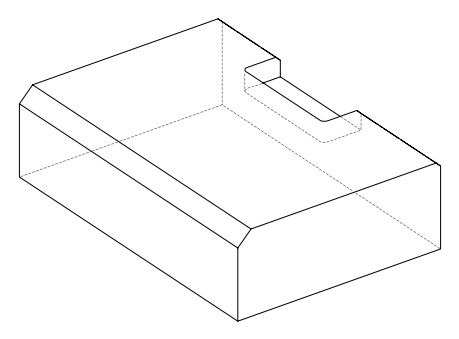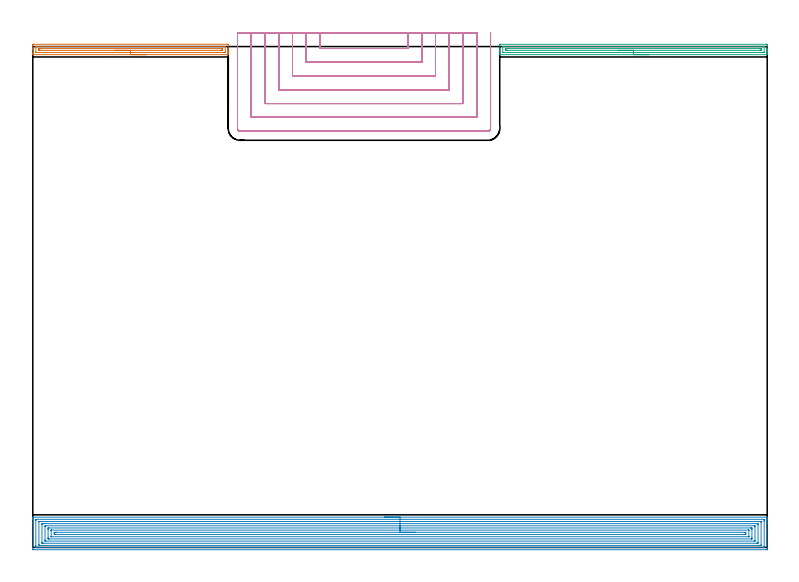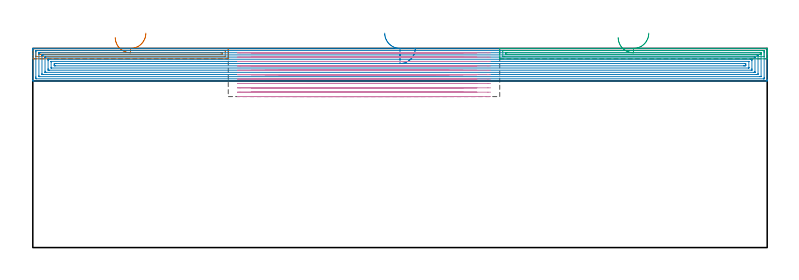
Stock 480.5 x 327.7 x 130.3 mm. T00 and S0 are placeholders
(PLAN: 4 operations, 1 tool changes, 97.8 min)
(1 AREA_MILL | FG_CHAMFER_SURFACE | UGT0205_001 | 3.25 min | 3056 mm3)
(2 AREA_MILL_1 | FG_CHAMFER_SURFACE_1 | UGT0205_001 | 31.07 min | 108997 mm3)
(3 AREA_MILL_2 | FG_CHAMFER_SURFACE_2 | UGT0205_001 | 4.38 min | 4111 mm3)
(4 MILL_SLOT | SLOT_PARTIAL_RECTANGULAR | NXT0201_011 | Follow Part, ap 3, ae 75% | 59.15 min | 342019 mm3)
(TOOL UGT0205_001 | Chamfer Mill 20 x 3 x 45 deg. | D20 FL50 Z2)
(TOOL NXT0201_011 | ENDMILL 12mm [2P460-1200-NA 1630] | D12 FL38 Z6)
(OP 1 AREA_MILL)
G17 G21 G94 G90
T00 M6
G54
G17 G0 G90 X73.95 Y322.4 S1061 M3
G43 Z140.3 H0
G94 G1 X73.912 Z139.428 F250.
X73.798 Z138.563
X73.609 Z137.712
X73.347 Z136.88
X73.013 Z136.074
X72.61 Z135.3
X72.141 Z134.564
X71.61 Z133.872
X71.021 Z133.229
X70.378 Z132.64
X69.686 Z132.108
X68.95 Z131.64
X68.176 Z131.237
X67.37 Z130.903
X66.538 Z130.641
X65.686 Z130.452
X64.822 Z130.338
X63.95 Z130.3
X0.156
X0.01 Y322.402 Z130.288
X0.002 Y322.518 Z130.174
X0. Y322.639 Z130.06
Y323.004 Z129.695
Y323.616 Z129.079
Y325.669 Z127.028
Y326.237 Z126.458
Y326.826 Z125.869
Y328.574 Z124.123
X0.003 Y328.858 Z123.839
X0.01 Y329.193 Z123.504
X0.255 Y329.197 Z123.501
X0.602 Y329.2 Z123.5
X127.298
X127.645 Y329.197 Z123.501
X127.89 Y329.193 Z123.504
X127.9 Y328.858 Z123.839
Y326.237 Z126.458
Y324.795 Z127.902
Y323.616 Z129.079
Y323.004 Z129.695
Y322.639 Z130.06
X127.898 Y322.518 Z130.174
X127.89 Y322.402 Z130.288
X127.744 Y322.4 Z130.3
X63.95
Y323.814 Z128.886
X2.387 Y323.815 Z128.885
X2.182 Y323.816 Z128.884
X2.046 Y323.819 Z128.881
X2.017 Y323.821 Z128.879
X2.01 Y323.835 Z128.865
X2.006 Y323.86 Z128.84
X2.001 Y323.993 Z128.707
X2. Y327.489 Z125.211
X2.002 Y327.615 Z125.085
X2.006 Y327.716 Z124.984
X2.01 Y327.777 Z124.923
X2.043 Y327.779 Z124.921
X2.387 Y327.784 Z124.916
X2.59 Y327.785 Z124.915
X125.513
X125.717 Y327.784 Z124.916
X125.854 Y327.78 Z124.92
X125.883 Y327.779 Z124.921
X125.89 Y327.765 Z124.935
X125.894 Y327.74 Z124.96
X125.899 Y327.607 Z125.093
X125.9 Y324.111 Z128.589
X125.898 Y323.985 Z128.715
X125.894 Y323.884 Z128.816
X125.89 Y323.823 Z128.877
X125.857 Y323.821 Z128.879
X125.513 Y323.816 Z128.884
X125.31 Y323.815 Z128.885
X63.95 Y323.814 Z128.886
Y325.228 Z127.472
X4.308 Y325.229 Z127.471
X4.171 Y325.231 Z127.469
X4.04 Y325.234 Z127.466
X4.01 Y325.242 Z127.458
X4.006 Y325.28 Z127.42
X4.002 Y325.363 Z127.337
X4. Y325.53 Z127.17
X4.003 Y326.237 Z126.463
X4.006 Y326.32 Z126.38
X4.01 Y326.357 Z126.343
X4.04 Y326.366 Z126.334
X4.171 Y326.368 Z126.332
X4.926 Y326.371 Z126.329
X5.063
X123.592
X123.729 Y326.369 Z126.331
X123.865 Y326.365 Z126.335
X123.891 Y326.361 Z126.339
X123.894 Y326.337 Z126.363
X123.898 Y326.293 Z126.407
X123.9 Y326.237 Z126.463
Y326.069 Z126.631
X123.897 Y325.363 Z127.337
X123.894 Y325.28 Z127.42
X123.89 Y325.242 Z127.458
X123.86 Y325.234 Z127.466
X123.729 Y325.232 Z127.468
X122.974 Y325.229 Z127.471
X122.837 Y325.228 Z127.472
X63.95
X63.078 Z127.51
X62.213 Z127.623
X61.362 Z127.812
X60.53 Z128.075
X59.724 Z128.408
X58.95 Z128.811
X58.214 Z129.28
X57.522 Z129.811
X56.879 Z130.4
X56.29 Z131.044
X55.758 Z131.736
X55.29 Z132.472
X54.887 Z133.245
X54.553 Z134.051
X54.291 Z134.883
X54.102 Z135.735
X53.988 Z136.6
X53.95 Z137.472
G0 Z140.3
M5
M2
(OP 2 AREA_MILL_1)
G17 G21 G94 G90
T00 M6
G54
G17 G0 G90 X230.25 Y19.8 S1061 M3
G43 Z140.3 H0
G94 G1 X230.288 Z139.428 F250.
X230.402 Z138.563
X230.591 Z137.712
X230.853 Z136.88
X231.187 Z136.074
X231.59 Z135.3
X232.058 Z134.564
X232.59 Z133.872
X233.179 Z133.229
X233.822 Z132.639
X234.514 Z132.108
X235.25 Z131.64
X236.024 Z131.237
X236.83 Z130.903
X237.662 Z130.641
X238.514 Z130.452
X239.378 Z130.338
X240.25 Z130.3
X480.318
X480.491 Y19.797 Z130.288
X480.493 Y19.783 Z130.274
X480.5 Y19.406 Z129.905
Y19.149 Z129.649
Y18.431 Z128.926
Y17.188 Z127.685
Y15.779 Z126.275
Y-0.752 Z109.745
X480.497 Y-1.015 Z109.483
X480.491 Y-1.492 Z109.006
X480.357 Y-1.495 Z109.003
X479.871 Y-1.5 Z109.
X0.629
X0.222 Y-1.496 Z109.002
X0.01 Y-1.492 Z109.006
X0. Y-1.277 Z109.221
Y16.041 Z126.537
Y18.431 Z128.926
Y19.149 Z129.649
Y19.406 Z129.905
X0.007 Y19.783 Z130.274
X0.009 Y19.797 Z130.288
X0.182 Y19.8 Z130.3
X240.25
Y18.386 Z128.886
X478.129 Y18.385 Z128.885
X478.478 Y18.379 Z128.879
X478.49 Y18.266 Z128.766
X478.497 Y18.022 Z128.522
X478.499 Y17.547 Z128.047
X478.5 Y17.135 Z127.635
X478.499 Y0.753 Z111.253
X478.497 Y0.344 Z110.844
X478.49 Y-0.068 Z110.432
X478.476 Y-0.079 Z110.421
X478.454 Y-0.082 Z110.418
X478.401 Y-0.084 Z110.416
X478.295 Y-0.085 Z110.415
X478.083 Y-0.086 Z110.414
X2.371 Y-0.085 Z110.415
X2.022 Y-0.079 Z110.421
X2.01 Y0.034 Z110.534
X2.003 Y0.278 Z110.778
X2.001 Y0.753 Z111.253
X2. Y1.165 Z111.665
X2.001 Y17.547 Z128.047
X2.003 Y17.956 Z128.456
X2.01 Y18.368 Z128.868
X2.024 Y18.379 Z128.879
X2.046 Y18.382 Z128.882
X2.099 Y18.384 Z128.884
X2.205 Y18.385 Z128.885
X2.417 Y18.386 Z128.886
X240.25
Y16.971 Z127.471
X475.983
X476.295 Y16.969 Z127.469
X476.399 Y16.968 Z127.468
X476.473 Y16.965 Z127.465
X476.49 Y16.865 Z127.365
X476.495 Y16.663 Z127.163
X476.499 Y16.461 Z126.961
Y1.637 Z112.137
X476.497 Y1.438 Z111.938
X476.49 Y1.368 Z111.868
X476.482 Y1.335 Z111.835
X476.45 Y1.334 Z111.834
X476.295 Y1.331 Z111.831
X475.713 Y1.329 Z111.829
X475.401 Y1.328 Z111.828
X4.517 Y1.329 Z111.829
X4.205 Y1.33 Z111.83
X4.101 Y1.332 Z111.832
X4.027 Y1.335 Z111.835
X4.01 Y1.435 Z111.935
X4.005 Y1.637 Z112.137
X4.001 Y1.839 Z112.339
Y16.663 Z127.163
X4.003 Y16.862 Z127.362
X4.01 Y16.932 Z127.432
X4.018 Y16.965 Z127.465
X4.05 Y16.966 Z127.466
X4.205 Y16.969 Z127.469
X4.787 Y16.971 Z127.471
X5.099
X240.25
Y15.557 Z126.057
X473.613
X473.838 Y15.556 Z126.056
X474.37 Y15.55 Z126.05
X474.49 Y15.545 Z126.045
X474.494 Y15.335 Z125.835
X474.5 Y14.902 Z125.402
Y3.411 Z113.911
X474.494 Y2.966 Z113.466
X474.49 Y2.754 Z113.254
X474.275 Y2.75 Z113.25
X473.613 Y2.744 Z113.244
X473.388 Y2.743 Z113.243
X6.887
X6.662 Y2.744 Z113.244
X6.13 Y2.75 Z113.25
X6.01 Y2.755 Z113.255
X6.006 Y2.965 Z113.465
X6. Y3.398 Z113.898
Y14.889 Z125.389
X6.006 Y15.334 Z125.834
X6.01 Y15.546 Z126.046
X6.225 Y15.55 Z126.05
X6.887 Y15.556 Z126.056
X7.112 Y15.557 Z126.057
X240.25
Y14.143 Z124.643
X471.958
X472.224 Y14.14 Z124.64
X472.401 Y14.136 Z124.636
X472.491 Y14.129 Z124.629
X472.493 Y14.106 Z124.606
X472.496 Y14.011 Z124.511
X472.5 Y13.344 Z123.844
Y4.505 Z115.005
X472.497 Y4.289 Z114.789
X472.494 Y4.206 Z114.706
X472.491 Y4.17 Z114.67
X472.357 Y4.164 Z114.664
X472.091 Y4.159 Z114.659
X471.957 Y4.157 Z114.657
X8.542
X8.276 Y4.16 Z114.66
X8.099 Y4.164 Z114.664
X8.009 Y4.171 Z114.671
X8.007 Y4.194 Z114.694
X8.004 Y4.289 Z114.789
X8. Y4.956 Z115.456
Y13.795 Z124.295
X8.003 Y14.011 Z124.511
X8.006 Y14.094 Z124.594
X8.009 Y14.13 Z124.63
X8.143 Y14.136 Z124.636
X8.409 Y14.141 Z124.641
X8.543 Y14.143 Z124.643
X240.25
Y12.729 Z123.229
X469.546
X470.036 Y12.727 Z123.227
X470.445 Y12.723 Z123.223
X470.49 Y12.72 Z123.22
X470.496 Y12.673 Z123.173
X470.499 Y12.244 Z122.744
X470.5 Y11.785 Z122.285
Y6.482 Z116.982
X470.498 Y6.056 Z116.556
X470.493 Y5.605 Z116.105
X470.487 Y5.578 Z116.078
X470.465 Y5.576 Z116.076
X470.404 Y5.573 Z116.073
X470.282 Y5.572 Z116.072
X470.036 Y5.571 Z116.071
X10.955
X10.464 Y5.573 Z116.073
X10.055 Y5.577 Z116.077
X10.01 Y5.58 Z116.08
X10.004 Y5.627 Z116.127
X10.001 Y6.056 Z116.556
X10. Y6.515 Z117.015
Y11.818 Z122.318
X10.002 Y12.244 Z122.744
X10.007 Y12.695 Z123.195
X10.013 Y12.722 Z123.222
X10.035 Y12.724 Z123.224
X10.096 Y12.727 Z123.227
X10.218 Y12.728 Z123.228
X10.464 Y12.729 Z123.229
X240.25
Y11.315 Z121.815
X468.294 Y11.314 Z121.814
X468.448 Y11.31 Z121.81
X468.481 Y11.308 Z121.808
X468.49 Y11.292 Z121.792
X468.496 Y11.263 Z121.763
X468.499 Y11.233 Z121.733
X468.5 Y7.326 Z117.826
X468.498 Y7.16 Z117.66
X468.494 Y7.027 Z117.527
X468.49 Y6.99 Z117.49
X468.485 Y6.989 Z117.489
X468.46 Y6.987 Z117.487
X468.248 Y6.985 Z117.485
X468.202
X12.206 Y6.986 Z117.486
X12.052 Y6.99 Z117.49
X12.019 Y6.992 Z117.492
X12.01 Y7.008 Z117.508
X12.004 Y7.037 Z117.537
X12.001 Y7.067 Z117.567
X12. Y10.974 Z121.474
X12.002 Y11.14 Z121.64
X12.006 Y11.273 Z121.773
X12.01 Y11.309 Z121.809
X12.015 Y11.311 Z121.811
X12.04 Y11.313 Z121.813
X12.252 Y11.315 Z121.815
X12.298
X240.25
Y9.9 Z120.4
X465.566
X466.15 Y9.898 Z120.398
X466.46 Y9.893 Z120.393
X466.496 Y9.592 Z120.092
X466.499 Y9.553 Z120.053
Y8.708 Z119.208
X466.497 Y8.671 Z119.171
X466.46 Y8.407 Z118.907
X465.876 Y8.401 Z118.901
X465.566 Y8.4 Z118.9
X464.984 Y8.399 Z118.899
X14.934 Y8.4 Z118.9
X14.35 Y8.402 Z118.902
X14.04 Y8.407 Z118.907
X14.004 Y8.708 Z119.208
X14.001 Y8.747 Z119.247
Y9.592 Z120.092
X14.003 Y9.629 Z120.129
X14.04 Y9.893 Z120.393
X14.624 Y9.899 Z120.399
X14.934 Y9.9 Z120.4
X15.516
X240.25
X241.122 Z120.438
X241.986 Z120.552
X242.838 Z120.741
X243.67 Z121.004
X244.476 Z121.337
X245.25 Z121.74
X245.986 Z122.209
X246.678 Z122.74
X247.321 Z123.329
X247.91 Z123.973
X248.442 Z124.665
X248.91 Z125.4
X249.313 Z126.174
X249.647 Z126.98
X249.909 Z127.812
X250.098 Z128.664
X250.212 Z129.529
X250.25 Z130.4
G0 Z140.3
M5
M2
(OP 3 AREA_MILL_2)
G17 G21 G94 G90
T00 M6
G54
G17 G0 G90 X403. Y322.4 S1061 M3
G43 Z140.3 H0
G94 G1 X402.962 Z139.428 F250.
X402.848 Z138.563
X402.659 Z137.712
X402.397 Z136.88
X402.063 Z136.074
X401.66 Z135.3
X401.192 Z134.564
X400.66 Z133.872
X400.071 Z133.229
X399.428 Z132.64
X398.736 Z132.108
X398. Z131.64
X397.226 Z131.237
X396.42 Z130.903
X395.588 Z130.641
X394.737 Z130.452
X393.872 Z130.338
X393. Z130.3
X305.645
X305.51 Y322.402 Z130.288
X305.502 Y322.51 Z130.182
X305.5 Y322.622 Z130.077
Y323.616 Z129.083
Y323.922 Z128.777
Y324.489 Z128.206
Y324.773 Z127.924
Y325.363 Z127.334
Y325.647 Z127.05
Y326.237 Z126.458
Y328.563 Z124.133
X305.503 Y328.858 Z123.839
X305.51 Y329.192 Z123.504
X305.744 Y329.197 Z123.501
X306.09 Y329.2 Z123.5
X479.91
X480.256 Y329.197 Z123.501
X480.49 Y329.192 Z123.504
X480.5 Y328.858 Z123.839
Y326.237 Z126.458
Y325.647 Z127.05
Y325.363 Z127.334
Y324.773 Z127.924
Y324.489 Z128.206
Y323.922 Z128.777
Y323.616 Z129.083
Y322.622 Z130.077
X480.498 Y322.51 Z130.182
X480.49 Y322.402 Z130.288
X480.355 Y322.4 Z130.3
X393.
Y323.814 Z128.886
X307.873 Y323.815 Z128.885
X307.669 Y323.816 Z128.884
X307.54 Y323.82 Z128.88
X307.514 Y323.821 Z128.879
X307.508 Y323.836 Z128.864
X307.505 Y323.858 Z128.842
X307.501 Y323.981 Z128.719
Y327.598 Z125.102
X307.505 Y327.696 Z125.004
X307.51 Y327.76 Z124.94
X307.516 Y327.779 Z124.921
X307.53 Y327.78 Z124.92
X307.873 Y327.784 Z124.916
X308.076 Y327.785 Z124.915
X308.765 Y327.786 Z124.914
X478.127 Y327.785 Z124.915
X478.331 Y327.784 Z124.916
X478.46 Y327.78 Z124.92
X478.486 Y327.779 Z124.921
X478.492 Y327.764 Z124.936
X478.495 Y327.742 Z124.958
X478.499 Y327.619 Z125.081
Y324.002 Z128.698
X478.495 Y323.904 Z128.796
X478.49 Y323.84 Z128.86
X478.484 Y323.82 Z128.88
X478.47
X478.127 Y323.816 Z128.884
X477.924 Y323.815 Z128.885
X477.235 Y323.814 Z128.886
X393.
Y325.228 Z127.472
X310.41 Y325.229 Z127.471
X309.656 Y325.234 Z127.466
X309.528 Y325.235 Z127.465
X309.51 Y325.363 Z127.337
X309.504 Y325.512 Z127.188
X309.501 Y326.237 Z126.463
X309.503 Y326.313 Z126.387
X309.507 Y326.351 Z126.349
X309.51 Y326.364 Z126.336
X309.524 Y326.366 Z126.334
X309.656 Y326.369 Z126.331
X310.41 Y326.371 Z126.329
X310.547
X475.453
X476.208 Y326.37 Z126.33
X476.344 Y326.368 Z126.332
X476.472 Y326.365 Z126.335
X476.49 Y326.237 Z126.463
X476.496 Y326.088 Z126.612
X476.499 Y325.363 Z127.337
X476.497 Y325.287 Z127.413
X476.493 Y325.249 Z127.451
X476.49 Y325.236 Z127.464
X476.476 Y325.234 Z127.466
X476.344 Y325.231 Z127.469
X475.59 Y325.229 Z127.471
X475.453 Y325.228 Z127.472
X393.
X392.128 Z127.51
X391.264 Z127.624
X390.412 Z127.812
X389.58 Z128.075
X388.774 Z128.409
X388. Z128.811
X387.264 Z129.28
X386.572 Z129.811
X385.929 Z130.401
X385.34 Z131.044
X384.809 Z131.736
X384.34 Z132.472
X383.937 Z133.245
X383.603 Z134.051
X383.341 Z134.883
X383.152 Z135.735
X383.038 Z136.6
X383. Z137.472
G0 Z140.3
M5
M2
(OP 4 MILL_SLOT)
G17 G21 G94 G90
T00 M6
G54
G17 G0 G90 X187.9 Y336.7 S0 M3
G43 Z140.3 H1
Z127.436
G94 G1 Y333.7 F250.
Y326.4 F500.
X245.5
Y333.7
Y336.7 F250.
X178.9
Y333.7
Y317.4 F500.
X254.5
Y333.7
Y336.7 F250.
X169.9
Y333.7
Y308.4 F500.
X263.5
Y333.7
Y336.7 F250.
X160.9
Y333.7
Y299.4 F500.
X272.5
Y333.7
Y336.7 F250.
X151.9
Y333.7
Y290.4 F500.
X281.5
Y333.7
Y336.7 F250.
X142.9
Y333.7
Y281.4 F500.
X290.5
Y333.7
Y336.7 F250.
X133.9
Y333.7
Y274.1 F500.
G3 X135.6 Y272.4 R1.7
G1 X297.8
G3 X299.5 Y274.1 R1.7
G1 Y333.7
Y336.7 F250.
G0 X187.9 Z124.573
G1 Y333.7
Y326.4 F500.
X245.5
Y333.7
Y336.7 F250.
X178.9
Y333.7
Y317.4 F500.
X254.5
Y333.7
Y336.7 F250.
X169.9
Y333.7
Y308.4 F500.
X263.5
Y333.7
Y336.7 F250.
X160.9
Y333.7
Y299.4 F500.
X272.5
Y333.7
Y336.7 F250.
X151.9
Y333.7
Y290.4 F500.
X281.5
Y333.7
Y336.7 F250.
X142.9
Y333.7
Y281.4 F500.
X290.5
Y333.7
Y336.7 F250.
X133.9
Y333.7
Y274.1 F500.
G3 X135.6 Y272.4 R1.7
G1 X297.8
G3 X299.5 Y274.1 R1.7
G1 Y333.7
Y336.7 F250.
G0 X187.9 Z121.709
G1 Y333.7
Y326.4 F500.
X245.5
Y333.7
Y336.7 F250.
X178.9
Y333.7
Y317.4 F500.
X254.5
Y333.7
Y336.7 F250.
X169.9
Y333.7
Y308.4 F500.
X263.5
Y333.7
Y336.7 F250.
X160.9
Y333.7
Y299.4 F500.
X272.5
Y333.7
Y336.7 F250.
X151.9
Y333.7
Y290.4 F500.
X281.5
Y333.7
Y336.7 F250.
X142.9
Y333.7
Y281.4 F500.
X290.5
Y333.7
Y336.7 F250.
X133.9
Y333.7
Y274.1 F500.
G3 X135.6 Y272.4 R1.7
G1 X297.8
G3 X299.5 Y274.1 R1.7
G1 Y333.7
Y336.7 F250.
G0 X187.9 Z118.845
G1 Y333.7
Y326.4 F500.
X245.5
Y333.7
Y336.7 F250.
X178.9
Y333.7
Y317.4 F500.
X254.5
Y333.7
Y336.7 F250.
X169.9
Y333.7
Y308.4 F500.
X263.5
Y333.7
Y336.7 F250.
X160.9
Y333.7
Y299.4 F500.
X272.5
Y333.7
Y336.7 F250.
X151.9
Y333.7
Y290.4 F500.
X281.5
Y333.7
Y336.7 F250.
X142.9
Y333.7
Y281.4 F500.
X290.5
Y333.7
Y336.7 F250.
X133.9
Y333.7
Y274.1 F500.
G3 X135.6 Y272.4 R1.7
G1 X297.8
G3 X299.5 Y274.1 R1.7
G1 Y333.7
Y336.7 F250.
G0 X187.9 Z115.982
G1 Y333.7
Y326.4 F500.
X245.5
Y333.7
Y336.7 F250.
X178.9
Y333.7
Y317.4 F500.
X254.5
Y333.7
Y336.7 F250.
X169.9
Y333.7
Y308.4 F500.
X263.5
Y333.7
Y336.7 F250.
X160.9
Y333.7
Y299.4 F500.
X272.5
Y333.7
Y336.7 F250.
X151.9
Y333.7
Y290.4 F500.
X281.5
Y333.7
Y336.7 F250.
X142.9
Y333.7
Y281.4 F500.
X290.5
Y333.7
Y336.7 F250.
X133.9
Y333.7
Y274.1 F500.
G3 X135.6 Y272.4 R1.7
G1 X297.8
G3 X299.5 Y274.1 R1.7
G1 Y333.7
Y336.7 F250.
G0 X187.9 Z113.118
G1 Y333.7
Y326.4 F500.
X245.5
Y333.7
Y336.7 F250.
X178.9
Y333.7
Y317.4 F500.
X254.5
Y333.7
Y336.7 F250.
X169.9
Y333.7
Y308.4 F500.
X263.5
Y333.7
Y336.7 F250.
X160.9
Y333.7
Y299.4 F500.
X272.5
Y333.7
Y336.7 F250.
X151.9
Y333.7
Y290.4 F500.
X281.5
Y333.7
Y336.7 F250.
X142.9
Y333.7
Y281.4 F500.
X290.5
Y333.7
Y336.7 F250.
X133.9
Y333.7
Y274.1 F500.
G3 X135.6 Y272.4 R1.7
G1 X297.8
G3 X299.5 Y274.1 R1.7
G1 Y333.7
Y336.7 F250.
G0 X187.9 Z110.255
G1 Y333.7
Y326.4 F500.
X245.5
Y333.7
Y336.7 F250.
X178.9
Y333.7
Y317.4 F500.
X254.5
Y333.7
Y336.7 F250.
X169.9
Y333.7
Y308.4 F500.
X263.5
Y333.7
Y336.7 F250.
X160.9
Y333.7
Y299.4 F500.
X272.5
Y333.7
Y336.7 F250.
X151.9
Y333.7
Y290.4 F500.
X281.5
Y333.7
Y336.7 F250.
X142.9
Y333.7
Y281.4 F500.
X290.5
Y333.7
Y336.7 F250.
X133.9
Y333.7
Y274.1 F500.
G3 X135.6 Y272.4 R1.7
G1 X297.8
G3 X299.5 Y274.1 R1.7
G1 Y333.7
Y336.7 F250.
G0 X187.9 Z107.391
G1 Y333.7
Y326.4 F500.
X245.5
Y333.7
Y336.7 F250.
X178.9
Y333.7
Y317.4 F500.
X254.5
Y333.7
Y336.7 F250.
X169.9
Y333.7
Y308.4 F500.
X263.5
Y333.7
Y336.7 F250.
X160.9
Y333.7
Y299.4 F500.
X272.5
Y333.7
Y336.7 F250.
X151.9
Y333.7
Y290.4 F500.
X281.5
Y333.7
Y336.7 F250.
X142.9
Y333.7
Y281.4 F500.
X290.5
Y333.7
Y336.7 F250.
X133.9
Y333.7
Y274.1 F500.
G3 X135.6 Y272.4 R1.7
G1 X297.8
G3 X299.5 Y274.1 R1.7
G1 Y333.7
Y336.7 F250.
G0 X187.9 Z104.527
G1 Y333.7
Y326.4 F500.
X245.5
Y333.7
Y336.7 F250.
X178.9
Y333.7
Y317.4 F500.
X254.5
Y333.7
Y336.7 F250.
X169.9
Y333.7
Y308.4 F500.
X263.5
Y333.7
Y336.7 F250.
X160.9
Y333.7
Y299.4 F500.
X272.5
Y333.7
Y336.7 F250.
X151.9
Y333.7
Y290.4 F500.
X281.5
Y333.7
Y336.7 F250.
X142.9
Y333.7
Y281.4 F500.
X290.5
Y333.7
Y336.7 F250.
X133.9
Y333.7
Y274.1 F500.
G3 X135.6 Y272.4 R1.7
G1 X297.8
G3 X299.5 Y274.1 R1.7
G1 Y333.7
Y336.7 F250.
G0 X187.9 Z101.664
G1 Y333.7
Y326.4 F500.
X245.5
Y333.7
Y336.7 F250.
X178.9
Y333.7
Y317.4 F500.
X254.5
Y333.7
Y336.7 F250.
X169.9
Y333.7
Y308.4 F500.
X263.5
Y333.7
Y336.7 F250.
X160.9
Y333.7
Y299.4 F500.
X272.5
Y333.7
Y336.7 F250.
X151.9
Y333.7
Y290.4 F500.
X281.5
Y333.7
Y336.7 F250.
X142.9
Y333.7
Y281.4 F500.
X290.5
Y333.7
Y336.7 F250.
X133.9
Y333.7
Y274.1 F500.
G3 X135.6 Y272.4 R1.7
G1 X297.8
G3 X299.5 Y274.1 R1.7
G1 Y333.7
Y336.7 F250.
G0 X187.9 Z98.8
G1 Y333.7
Y326.4 F500.
X245.5
Y333.7
Y336.7 F250.
X178.9
Y333.7
Y317.4 F500.
X254.5
Y333.7
Y336.7 F250.
X169.9
Y333.7
Y308.4 F500.
X263.5
Y333.7
Y336.7 F250.
X160.9
Y333.7
Y299.4 F500.
X272.5
Y333.7
Y336.7 F250.
X151.9
Y333.7
Y290.4 F500.
X281.5
Y333.7
Y336.7 F250.
X142.9
Y333.7
Y281.4 F500.
X290.5
Y333.7
Y336.7 F250.
X133.9
Y333.7
Y274.1 F500.
G3 X135.6 Y272.4 R1.7
G1 X297.8
G3 X299.5 Y274.1 R1.7
G1 Y333.7
Y336.7 F250.
G0 Z140.3
M5
M2
